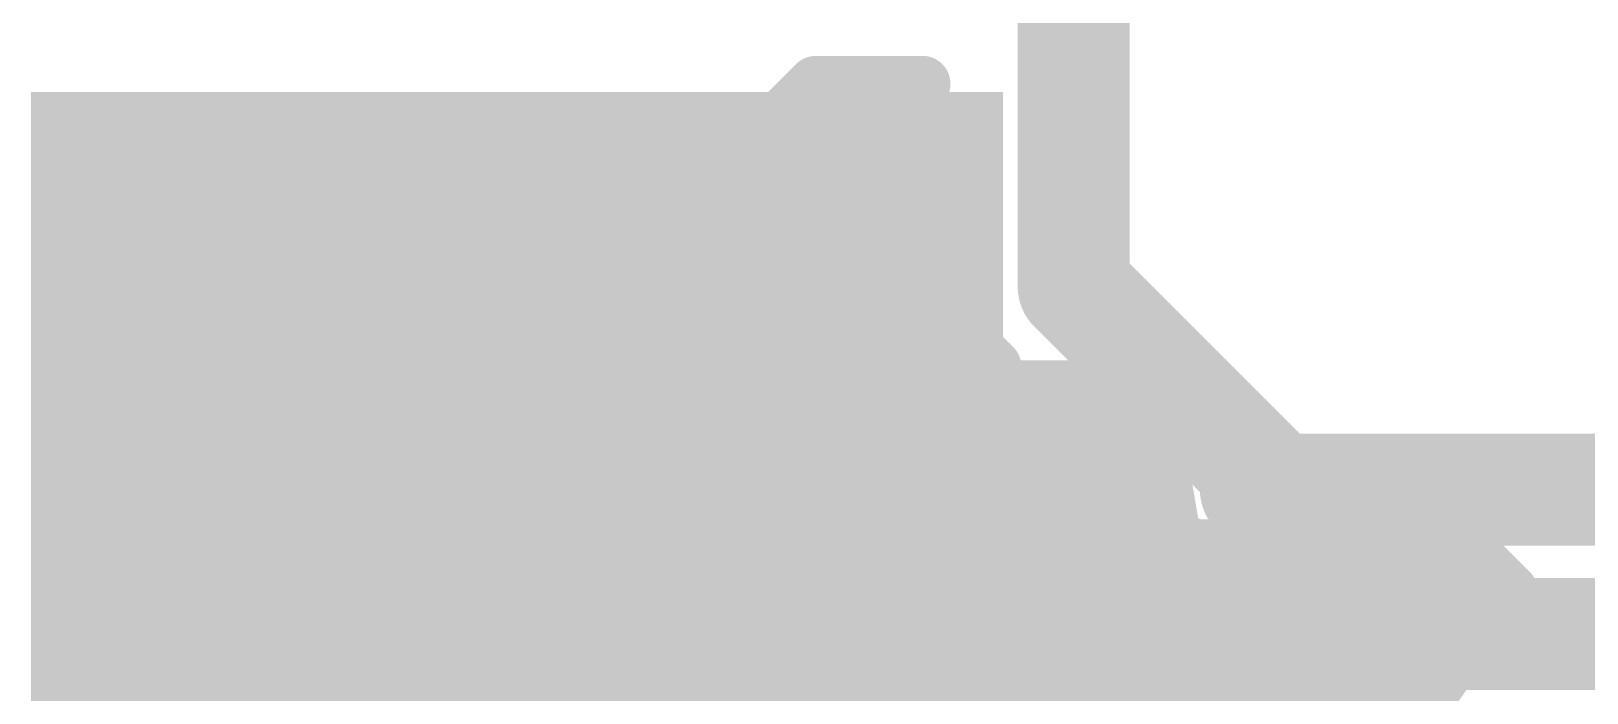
# Model space of a CAD drawing. Extents: x -32 to 75, y -66 to 21.
# Drawn here: x 0.202 to 3.729, y 2.127 to 3.628 of the extents above; entities that cross this region are included whole.
import ezdxf

# ---------------------------------------------------------------- set-up
doc = ezdxf.new("R2010")
doc.units = 0
for name, color, linetype in [('1', 12, 'CONTINUOUS'), ('16', 132, 'CONTINUOUS'), ('21', 41, 'CONTINUOUS'), ('22', 40, 'CONTINUOUS'), ('27', 253, 'CONTINUOUS'), ('29', 253, 'CONTINUOUS'), ('31', 253, 'CONTINUOUS')]:
    doc.layers.add(name, color=color, linetype=linetype)

# ---------------------------------------------------------------- blocks, each defined once
blk = doc.blocks.new('RECT')
blk.add_solid([(-0.5, -0.5), (0.5, -0.5), (-0.5, 0.5), (0.5, 0.5)])

msp = doc.modelspace()

# ---------------------------------------------------------------- linework, layer by layer
at = {"layer": '16', "const_width": 0.254}
for points in [[(2.5654, 3.048), (2.5654, 12.5222)], [(3.3528, 2.2606), (2.5654, 3.048)], [(3.3528, 2.2606), (5.5118, 2.2606)]]:
    msp.add_lwpolyline(points, dxfattribs=at)
at = {"layer": '16', "const_width": 0.127}
for points in [[(2.6103, 3.0929, 1), (2.5205, 3.0031)], [(2.5019, 3.048, 1), (2.6289, 3.048)], [(3.3528, 2.3241, 1), (3.3528, 2.1971)], [(3.3079, 2.2157, 1), (3.3977, 2.3055)]]:
    msp.add_lwpolyline(points, format="xyb", dxfattribs=at)
at = {"layer": '21', "const_width": 0.254}
msp.add_lwpolyline([(4.6284, 2.588), (2.9784, 2.588)], dxfattribs=at)
at = {"layer": '21', "const_width": 0.127}
msp.add_lwpolyline([(2.9784, 2.6515, 1), (2.9784, 2.5245)], format="xyb", dxfattribs=at)
at = {"layer": '22', "const_width": 0.076}
for points in [[(2.3742, 2.493), (2.4342, 2.843)], [(2.4342, 2.843), (2.7542, 2.843)], [(2.7542, 2.843), (2.8142, 2.493)], [(2.4289, 2.812), (2.7595, 2.812)], [(2.4159, 2.736), (2.7725, 2.736)], [(2.4028, 2.66), (2.7856, 2.66)], [(1.6042, 2.373), (1.8342, 2.593)], [(1.8248, 2.584), (1.8472, 2.584)], [(1.8342, 2.593), (2.1242, 2.393)], [(2.3898, 2.584), (2.7986, 2.584)], [(3.0642, 2.393), (3.3542, 2.593)], [(3.3412, 2.584), (3.3632, 2.584)], [(3.3542, 2.593), (3.5742, 2.373)], [(1.7454, 2.508), (1.9574, 2.508)], [(2.3768, 2.508), (2.8116, 2.508)], [(3.231, 2.508), (3.4392, 2.508)], [(2.2742, 2.463), (2.2942, 2.473)], [(2.2942, 2.473), (2.3042, 2.473)], [(2.3042, 2.473), (2.3242, 2.483)], [(2.3242, 2.483), (2.3342, 2.483)], [(2.3342, 2.483), (2.3542, 2.493)], [(2.3542, 2.493), (2.3742, 2.493)], [(2.8142, 2.493), (2.8242, 2.493)], [(2.8242, 2.493), (2.8442, 2.483)], [(2.8442, 2.483), (2.8642, 2.483)], [(2.8642, 2.483), (2.8742, 2.473)], [(2.8742, 2.473), (2.8942, 2.473)], [(2.8942, 2.473), (2.9142, 2.463)], [(1.6659, 2.432), (2.0676, 2.432)], [(2.1842, 2.423), (2.1942, 2.433)], [(2.1932, 2.432), (2.9861, 2.432)], [(2.1942, 2.433), (2.2142, 2.443)], [(2.2142, 2.443), (2.2242, 2.443)], [(2.2242, 2.443), (2.2442, 2.453)], [(2.2442, 2.453), (2.2542, 2.463)], [(2.2542, 2.463), (2.2742, 2.463)], [(2.9142, 2.463), (2.9242, 2.463)], [(2.9242, 2.463), (2.9442, 2.453)], [(2.9442, 2.453), (2.9542, 2.443)], [(2.9542, 2.443), (2.9742, 2.443)], [(2.9742, 2.443), (2.9842, 2.433)], [(2.9842, 2.433), (3.0042, 2.423)], [(3.1208, 2.432), (3.5152, 2.432)], [(2.1242, 2.393), (2.1342, 2.403)], [(2.1342, 2.403), (2.1542, 2.413)], [(2.1542, 2.413), (2.1642, 2.413)], [(2.1642, 2.413), (2.1842, 2.423)], [(3.0042, 2.423), (3.0142, 2.413)], [(3.0142, 2.413), (3.0342, 2.413)], [(3.0342, 2.413), (3.0442, 2.403)], [(3.0442, 2.403), (3.0642, 2.393)], [(1.8142, 2.083), (1.6042, 2.373)], [(3.5742, 2.373), (3.3742, 2.083)], [(1.6165, 2.356), (3.5625, 2.356)], [(1.6715, 2.28), (3.5101, 2.28)], [(1.7266, 2.204), (3.4577, 2.204)], [(1.7816, 2.128), (3.4053, 2.128)]]:
    msp.add_lwpolyline(points, dxfattribs=at)
at = {"layer": '22', "const_width": 0.038}
for points in [[(2.4342, 2.862, 1), (2.4342, 2.824)], [(2.4529, 2.8398, 1), (2.4155, 2.8462)], [(2.7729, 2.8462, 1), (2.7355, 2.8398)], [(2.7542, 2.824, 1), (2.7542, 2.862)], [(2.4289, 2.831, 1), (2.4289, 2.793)], [(2.7595, 2.793, 1), (2.7595, 2.831)], [(2.4159, 2.755, 1), (2.4159, 2.717)], [(2.7725, 2.717, 1), (2.7725, 2.755)], [(2.4028, 2.679, 1), (2.4028, 2.641)], [(2.7856, 2.641, 1), (2.7856, 2.679)], [(1.8248, 2.603, 1), (1.8248, 2.565)], [(1.845, 2.6086, 1), (1.8234, 2.5773)], [(1.8473, 2.5792, 1), (1.8211, 2.6067)], [(1.8472, 2.565, 1), (1.8472, 2.603)], [(2.3898, 2.603, 1), (2.3898, 2.565)], [(2.7986, 2.565, 1), (2.7986, 2.603)], [(3.3412, 2.603, 1), (3.3412, 2.565)], [(3.3676, 2.6064, 1), (3.3408, 2.5795)], [(3.365, 2.5773, 1), (3.3434, 2.6086)], [(3.3632, 2.565, 1), (3.3632, 2.603)], [(1.7454, 2.527, 1), (1.7454, 2.489)], [(1.9574, 2.489, 1), (1.9574, 2.527)], [(2.3768, 2.527, 1), (2.3768, 2.489)], [(2.8116, 2.489, 1), (2.8116, 2.527)], [(3.231, 2.527, 1), (3.231, 2.489)], [(3.4392, 2.489, 1), (3.4392, 2.527)], [(2.2942, 2.492, 1), (2.2942, 2.454)], [(2.2957, 2.49, 1), (2.3127, 2.456)], [(2.3027, 2.456, 1), (2.2857, 2.49)], [(2.3042, 2.454, 1), (2.3042, 2.492)], [(2.3242, 2.502, 1), (2.3242, 2.464)], [(2.3257, 2.5, 1), (2.3427, 2.466)], [(2.3327, 2.466, 1), (2.3157, 2.5)], [(2.3342, 2.464, 1), (2.3342, 2.502)], [(2.3542, 2.512, 1), (2.3542, 2.474)], [(2.3627, 2.476, 1), (2.3457, 2.51)], [(2.3555, 2.4962, 1), (2.3929, 2.4898)], [(2.3742, 2.474, 1), (2.3742, 2.512)], [(2.8142, 2.512, 1), (2.8142, 2.474)], [(2.7955, 2.4898, 1), (2.8329, 2.4962)], [(2.8327, 2.51, 1), (2.8157, 2.476)], [(2.8242, 2.474, 1), (2.8242, 2.512)], [(2.8442, 2.502, 1), (2.8442, 2.464)], [(2.8357, 2.466, 1), (2.8527, 2.5)], [(2.8776, 2.4964, 1), (2.8508, 2.4695)], [(2.8742, 2.492, 1), (2.8742, 2.454)], [(2.8608, 2.4595, 1), (2.8876, 2.4864)], [(2.8642, 2.464, 1), (2.8642, 2.502)], [(2.9027, 2.49, 1), (2.8857, 2.456)], [(2.8942, 2.454, 1), (2.8942, 2.492)], [(1.6659, 2.451, 1), (1.6659, 2.413)], [(2.0676, 2.413, 1), (2.0676, 2.451)], [(2.1932, 2.451, 1), (2.1932, 2.413)], [(2.1857, 2.45, 1), (2.2027, 2.416)], [(2.2076, 2.4195, 1), (2.1808, 2.4464)], [(2.2142, 2.462, 1), (2.2142, 2.424)], [(2.2157, 2.46, 1), (2.2327, 2.426)], [(2.2227, 2.426, 1), (2.2057, 2.46)], [(2.2242, 2.424, 1), (2.2242, 2.462)], [(2.2308, 2.4664, 1), (2.2576, 2.4395)], [(2.2542, 2.482, 1), (2.2542, 2.444)], [(2.2527, 2.436, 1), (2.2357, 2.47)], [(2.2676, 2.4495, 1), (2.2408, 2.4764)], [(2.2657, 2.48, 1), (2.2827, 2.446)], [(2.2742, 2.444, 1), (2.2742, 2.482)], [(2.9142, 2.482, 1), (2.9142, 2.444)], [(2.9327, 2.48, 1), (2.9157, 2.446)], [(2.9057, 2.446, 1), (2.9227, 2.48)], [(2.9242, 2.444, 1), (2.9242, 2.482)], [(2.9576, 2.4664, 1), (2.9308, 2.4395)], [(2.9542, 2.462, 1), (2.9542, 2.424)], [(2.9357, 2.436, 1), (2.9527, 2.47)], [(2.9408, 2.4295, 1), (2.9676, 2.4564)], [(2.9876, 2.4564, 1), (2.9608, 2.4295)], [(2.9927, 2.45, 1), (2.9757, 2.416)], [(2.9742, 2.424, 1), (2.9742, 2.462)], [(2.9861, 2.413, 1), (2.9861, 2.451)], [(3.1208, 2.451, 1), (3.1208, 2.413)], [(3.5152, 2.413, 1), (3.5152, 2.451)], [(2.1257, 2.42, 1), (2.1427, 2.386)], [(2.1476, 2.3895, 1), (2.1208, 2.4164)], [(2.1542, 2.432, 1), (2.1542, 2.394)], [(2.1557, 2.43, 1), (2.1727, 2.396)], [(2.1627, 2.396, 1), (2.1457, 2.43)], [(2.1642, 2.394, 1), (2.1642, 2.432)], [(2.1708, 2.4364, 1), (2.1976, 2.4095)], [(2.1927, 2.406, 1), (2.1757, 2.44)], [(2.9708, 2.4195, 1), (2.9976, 2.4464)], [(3.0176, 2.4364, 1), (2.9908, 2.4095)], [(3.0142, 2.432, 1), (3.0142, 2.394)], [(2.9957, 2.406, 1), (3.0127, 2.44)], [(3.0008, 2.3995, 1), (3.0276, 2.4264)], [(3.0476, 2.4264, 1), (3.0208, 2.3995)], [(3.0527, 2.42, 1), (3.0357, 2.386)], [(3.0308, 2.3895, 1), (3.0576, 2.4164)], [(3.0342, 2.394, 1), (3.0342, 2.432)], [(1.6196, 2.3841, 1), (1.5888, 2.3618)], [(1.5911, 2.3867, 1), (1.6173, 2.3592)], [(2.1108, 2.4064, 1), (2.1376, 2.3795)], [(2.1134, 2.3773, 1), (2.135, 2.4086)], [(3.0534, 2.4086, 1), (3.075, 2.3773)], [(3.0557, 2.376, 1), (3.0727, 2.41)], [(3.5898, 2.3622, 1), (3.5586, 2.3838)], [(3.5608, 2.3595, 1), (3.5876, 2.3864)], [(1.6165, 2.375, 1), (1.6165, 2.337)], [(3.5625, 2.337, 1), (3.5625, 2.375)], [(1.6715, 2.299, 1), (1.6715, 2.261)], [(3.5101, 2.261, 1), (3.5101, 2.299)], [(1.7266, 2.223, 1), (1.7266, 2.185)], [(3.4577, 2.185, 1), (3.4577, 2.223)], [(1.7816, 2.147, 1), (1.7816, 2.109)], [(3.4053, 2.109, 1), (3.4053, 2.147)]]:
    msp.add_lwpolyline(points, format="xyb", dxfattribs=at)
at = {"layer": '27', "const_width": 0.127}
for points in [[(1.9005, 3.4277), (1.981, 3.5082)], [(1.981, 3.5082), (2.2225, 3.5082)], [(1.9005, 3.2667), (1.9005, 3.4277)], [(1.981, 3.1862), (1.9005, 3.2667)], [(1.7395, 3.1862), (2.2225, 3.1862)], [(2.303, 2.9469), (1.9005, 2.9469)], [(1.9005, 2.9469), (1.9005, 2.7054)], [(2.2225, 2.7054), (2.2225, 2.9469)], [(2.3835, 2.8664), (2.303, 2.9469)], [(2.3835, 2.7859), (2.3835, 2.8664)], [(1.9005, 2.7054), (1.981, 2.6249)], [(2.142, 2.6249), (2.2225, 2.7054)], [(1.981, 2.6249), (2.142, 2.6249)], [(2.2225, 2.2507), (2.2225, 2.4117)], [(1.659, 2.3312), (1.7395, 2.3312)], [(1.9005, 2.2507), (1.9005, 2.3312)], [(1.9005, 2.3312), (2.2225, 2.3312)]]:
    msp.add_lwpolyline(points, dxfattribs=at)
at = {"layer": '27', "const_width": 0.0635}
for points in [[(1.981, 3.54, 1), (1.981, 3.4765)], [(2.0034, 3.4858, 1), (1.9585, 3.5307)], [(2.2225, 3.4765, 1), (2.2225, 3.54)], [(1.9322, 3.4277, 1), (1.8687, 3.4277)], [(1.878, 3.4502, 1), (1.9229, 3.4053)], [(1.9229, 3.2891, 1), (1.878, 3.2442)], [(1.8687, 3.2667, 1), (1.9322, 3.2667)], [(1.7395, 3.2179, 1), (1.7395, 3.1544)], [(2.2225, 3.1544, 1), (2.2225, 3.2179)], [(1.9585, 3.1637, 1), (2.0034, 3.2086)], [(1.9005, 2.9786, 1), (1.9005, 2.9151)], [(1.9322, 2.9469, 1), (1.8687, 2.9469)], [(2.2543, 2.9469, 1), (2.1907, 2.9469)], [(2.3255, 2.9693, 1), (2.2805, 2.9244)], [(2.303, 2.9151, 1), (2.303, 2.9786)], [(2.4153, 2.8664, 1), (2.3518, 2.8664)], [(2.3611, 2.8439, 1), (2.406, 2.8888)], [(2.3518, 2.7859, 1), (2.4153, 2.7859)], [(1.9229, 2.7278, 1), (1.878, 2.6829)], [(2.245, 2.6829, 1), (2.2, 2.7278)], [(1.8687, 2.7054, 1), (1.9322, 2.7054)], [(2.1907, 2.7054, 1), (2.2543, 2.7054)], [(1.981, 2.6566, 1), (1.981, 2.5931)], [(2.142, 2.5931, 1), (2.142, 2.6566)], [(1.9585, 2.6024, 1), (2.0034, 2.6473)], [(2.1195, 2.6473, 1), (2.1645, 2.6024)], [(2.2543, 2.4117, 1), (2.1907, 2.4117)], [(1.659, 2.3629, 1), (1.659, 2.2994)], [(1.7395, 2.2994, 1), (1.7395, 2.3629)], [(1.9322, 2.3312, 1), (1.8687, 2.3312)], [(1.9005, 2.3629, 1), (1.9005, 2.2994)], [(2.2225, 2.2994, 1), (2.2225, 2.3629)], [(1.8687, 2.2507, 1), (1.9322, 2.2507)], [(2.1907, 2.2507, 1), (2.2543, 2.2507)]]:
    msp.add_lwpolyline(points, format="xyb", dxfattribs=at)

# ---------------------------------------------------------------- block references
at = {"layer": '1', "xscale": 1.2, "yscale": 2, "rotation": 270}
msp.add_blockref('RECT', (1.3034, 2.788), dxfattribs=at)
at = {"layer": '29', "xscale": 1.4032, "yscale": 2.2032, "rotation": 270}
msp.add_blockref('RECT', (1.3034, 2.788), dxfattribs=at)
at = {"layer": '31', "xscale": 1.2, "yscale": 2, "rotation": 270}
msp.add_blockref('RECT', (1.3034, 2.788), dxfattribs=at)

doc.saveas('drawing.dxf')
